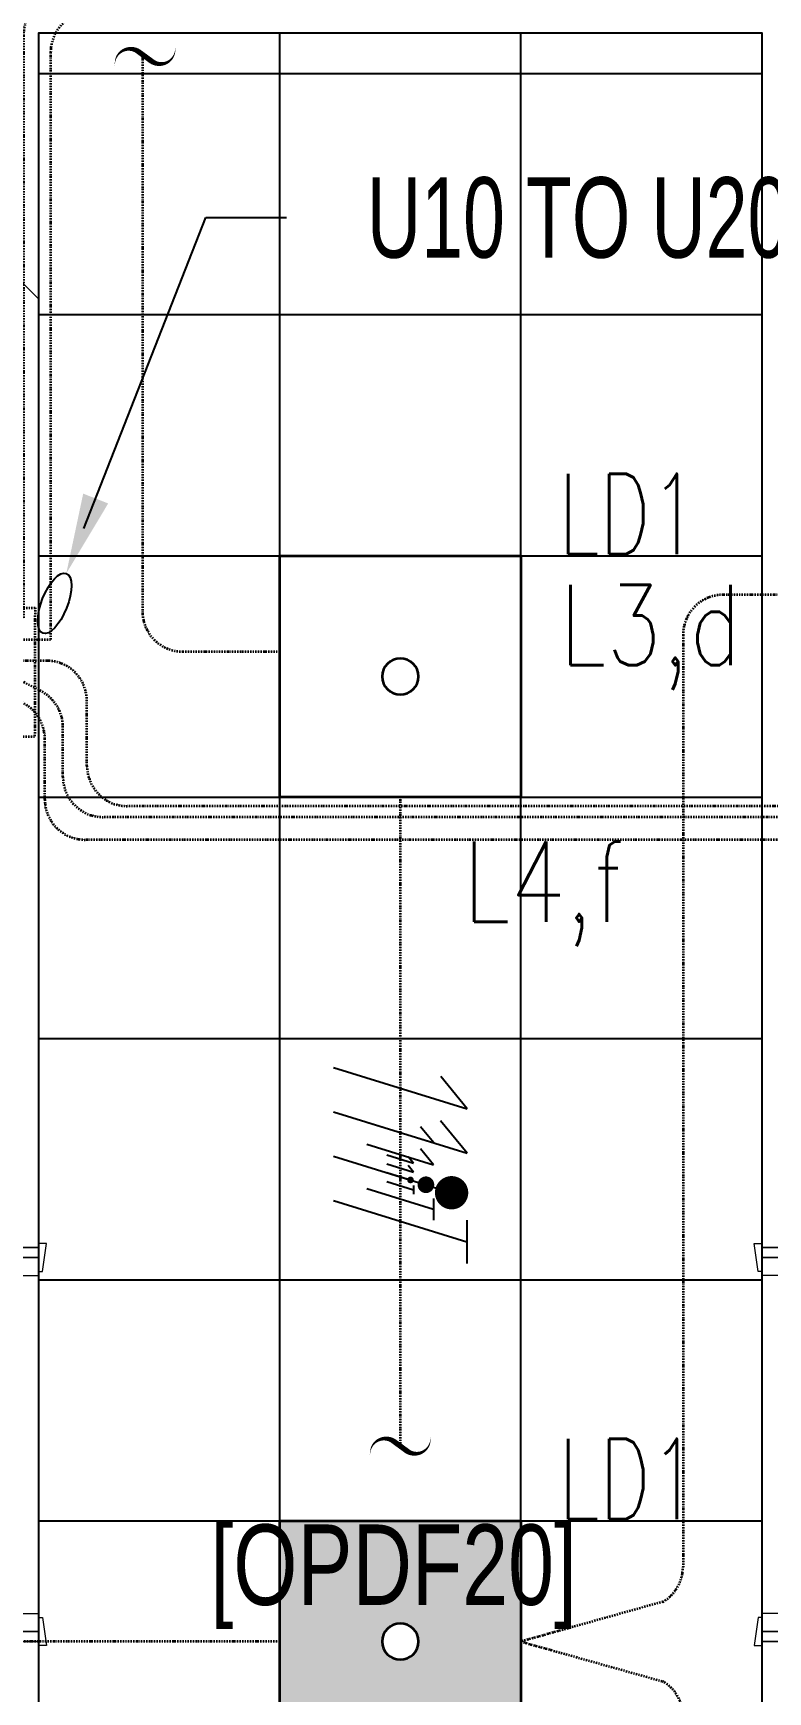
# Model space of a CAD drawing. Extents: x -12260 to 184725, y -29287 to 19916.
# Drawn here: x 23963 to 25790, y -6835 to -2710 of the extents above; entities that cross this region are included whole.
import ezdxf
from ezdxf import colors
from ezdxf.entities.mleader import LeaderData, LeaderLine
from ezdxf.enums import TextEntityAlignment as Align
from ezdxf.math import Vec2, Vec3

# ---------------------------------------------------------------- set-up
doc = ezdxf.new("R2010")
doc.units = 0
doc.header["$LTSCALE"] = 0.25
doc.linetypes.add('DASHDOT', pattern=[25.4, 12.7, -6.35, 0, -6.35])
for name, color, linetype, lineweight in [('01-First Floor-FUR$0$72_EGR_BASE_TEXT', 252, 'Continuous', 5), ('01-First Floor-FUR$0$Walls', 251, 'Continuous', 5), ('01-First Floor-FUR$0$Wooden Joinery', 251, 'Continuous', 5), ('E-LITE-CIRC', 6, 'Continuous', 25), ('E-LITE-CIRC-NUMB', 6, 'Continuous', 25), ('E-LITE-CLNG', 150, 'Continuous', 35), ('E-LITE-CLNG-CNDT', 6, 'DASHDOT', 35), ('E-LITE-CTRL', 6, 'Continuous', 25), ('E-LITE-IDEN', 6, 'Continuous', 25), ('E-LITE-TEXT', 6, 'Continuous', 25), ('E-POWR-WIRE', 6, 'Continuous', 25), ('E-POWR-WIRE @ 100', 6, 'Continuous', 25), ('E-POWR-WIRE @ 20', 6, 'Continuous', 25), ('E-POWR-WIRE @ 50', 6, 'Continuous', 25)]:
    doc.layers.add(name, color=color, linetype=linetype, lineweight=lineweight)
doc.layers.add('01-First Floor-FUR$0$FALSE CEILING', color=251, linetype='Continuous')
doc.layers.add('E-LIGHTING CONDUIT', color=6, linetype='Continuous')
doc.styles.add('01-First Floor-FUR$0$X3G_ENTITY_9F38', font='swisscl.ttf', dxfattribs={"height": 0.2})
doc.styles.add('DC_Elc_Romans', font='elc_romans.shx', dxfattribs={"width": 0.7})
doc.styles.add('DC_SIMPLEX', font='SIMPLEX.shx', dxfattribs={"width": 0.7})

# ---------------------------------------------------------------- blocks, each defined once
blk = doc.blocks.new('CD-CUT')
at = {"linetype": 'Continuous'}
blk.add_lwpolyline([(-30.4, 100, 0, 1.75, 0), (-13.9, 97.3, 1.75, 17.5, -0.545095), (15.4, 21.1, 17.5, 17.5, 0), (-15.4, -21.1, 17.5, 1.75, 0.545095), (13.9, -97.3, 1.75, 0, 0), (30.4, -100, 0, 0, 0)], format="xyseb", dxfattribs=at)
blk = doc.blocks.new('*U232')
h = blk.add_hatch(color=254)
h.dxf.hatch_style = 1
h.paths.add_polyline_path([(-300, 300), (-300, -300), (300, -300), (300, 300)])
edge = h.paths.add_edge_path(flags=16)
edge.add_arc((0, 0), 45, 0, 360)
blk.add_lwpolyline([(-300, 300), (-300, -300), (300, -300), (300, 300)], close=True)
blk.add_circle((0, 0), 45)
at = {"layer": 'E-LITE-CIRC-NUMB', "style": 'DC_SIMPLEX', "width": 0.7, "flags": 8}
blk.add_attdef('CIRCUIT', text='', height=200, rotation=0, dxfattribs=at).set_placement((-473.9, 300), align=Align.RIGHT)
at = {"layer": 'E-LITE-CTRL', "style": 'DC_SIMPLEX', "width": 0.7, "flags": 8}
blk.add_attdef('CONTROL', (1118.9, -935), '', height=200, rotation=360, dxfattribs=at)
at = {"layer": 'E-LITE-IDEN', "style": 'DC_SIMPLEX', "width": 0.7, "flags": 8}
blk.add_attdef('TYPE', (460.4, 457.6), '', height=200, rotation=360, dxfattribs=at)
blk = doc.blocks.new('*U24')
blk.add_lwpolyline([(-300, 300), (-300, -300), (300, -300), (300, 300)], close=True)
blk.add_circle((0, 0), 45)
at = {"layer": 'E-LITE-CIRC-NUMB', "style": 'DC_SIMPLEX', "width": 0.7, "flags": 8}
blk.add_attdef('CIRCUIT', text='', height=200, rotation=0, dxfattribs=at).set_placement((-473.9, 300), align=Align.RIGHT)
at = {"layer": 'E-LITE-CTRL', "style": 'DC_SIMPLEX', "width": 0.7, "flags": 8}
blk.add_attdef('CONTROL', (1118.9, -935), '', height=200, rotation=360, dxfattribs=at)
at = {"layer": 'E-LITE-IDEN', "style": 'DC_SIMPLEX', "width": 0.7, "flags": 8}
blk.add_attdef('TYPE', (460.4, 457.6), '', height=200, rotation=360, dxfattribs=at)
blk = doc.blocks.new('*U42')
for p, q in [((-1.655, 2.719), (1.665, 1.689)), ((1.665, 1.689), (1.006, 2.491)), ((-1.658, 1.617), (1.663, 0.587)), ((1.663, 0.587), (1.004, 1.389)), ((-1.66, 0.515), (1.66, -0.515)), ((-1.663, -0.587), (1.658, -1.617)), ((1.659, -1.078), (1.657, -2.157))]:
    blk.add_line(p, q)
at = {"const_width": 0.414}
blk.add_lwpolyline([(1.278, -0.19, 1), (1.277, -0.604, 1)], format="xyb", close=True, dxfattribs=at)
blk = doc.blocks.new('*U713')
at = {"layer": 'E-POWR-WIRE @ 100', "xscale": 100, "yscale": 100, "zscale": 100}
blk.add_blockref('*U42', (24875.7, -5554.1), dxfattribs=at)
at = {"layer": 'E-POWR-WIRE @ 20', "xscale": 20, "yscale": 20, "zscale": 20}
blk.add_blockref('*U42', (24875.7, -5554.1), dxfattribs=at)
at = {"layer": 'E-POWR-WIRE @ 50', "xscale": 50, "yscale": 50, "zscale": 50}
blk.add_blockref('*U42', (24875.7, -5554.1), dxfattribs=at)
blk = doc.blocks.new('DC_Arrow-ArrowEllipse')
at = {"color": 0}
blk.add_ellipse((0, 0), major_axis=(0.4, 0), ratio=0.4, dxfattribs=at)
at = {"color": 0, "ltscale": 0.5}
blk.add_solid([(-1.4, 0.167), (-0.4, 0), (-1.4, -0.167)], dxfattribs=at)
blk = doc.blocks.new('01-First Floor-FUR$0$A$C72370EFE')
at = {"layer": '01-First Floor-FUR$0$Wooden Joinery'}
for p, q in [((-0.01, -0.04), (-0.02, -0.04)), ((-0.01, -0.03), (-0.01, -0.07)), ((0, -0.03), (-0.01, -0.03)), ((0.04, -0.03), (0.05, -0.03)), ((0.05, -0.03), (0.05, -0.07)), ((0.05, -0.04), (0.06, -0.04)), ((-0.05, -0.07), (-0.05, -0.16)), ((-0.03, -0.07), (-0.03, -0.16)), ((-0.01, -0.06), (-0.02, -0.06)), ((0, -0.07), (-0.01, -0.07)), ((0.04, -0.07), (0.05, -0.07)), ((0.05, -0.06), (0.06, -0.06)), ((0.07, -0.07), (0.07, -0.16)), ((0.09, -0.07), (0.09, -0.16)), ((-0.01, -0.17), (-0.02, -0.17)), ((-0.01, -0.19), (-0.02, -0.19)), ((-0.01, -0.17), (-0.01, -0.19)), ((0.05, -0.17), (0.06, -0.17)), ((0.05, -0.17), (0.05, -0.19)), ((0.05, -0.19), (0.06, -0.19))]:
    blk.add_line(p, q, dxfattribs=at)
for centre, radius, start, end in [((-0.02, -0.07), 0.03, 90, 180), ((0.06, -0.07), 0.03, 0, 90), ((-0.02, -0.07), 0.01, 90, 180), ((0.06, -0.07), 0.01, 0, 90), ((-0.02, -0.16), 0.03, 180, 270), ((-0.02, -0.16), 0.01, 180, 270), ((0.06, -0.16), 0.01, 270, 0), ((0.06, -0.16), 0.03, 270, 0)]:
    blk.add_arc(centre, radius, start, end, dxfattribs=at)
blk = doc.blocks.new('01-First Floor-FUR$0$A$C5DAD61B4')
at = {"layer": '01-First Floor-FUR$0$Wooden Joinery'}
for points in [[(80, 959.1), (80, 969.1), (10, 979.1), (10, 959.1)], [(940, 959.1), (940, 969.1), (1010, 979.1), (1010, 959.1)], [(70, 859.1), (70, 849.1), (0, 839.1), (0, 859.1)], [(120, 859.1), (120, 0), (80, 0), (80, 859.1)], [(950, 859.1), (950, 849.1), (1020, 839.1), (1020, 859.1)]]:
    blk.add_lwpolyline(points, close=True, dxfattribs=at)
for points in [[(45, 859.1), (45, 959.1), (20, 959.1), (20, 859.1), (45, 859.1)], [(45, 859.1), (80, 859.1), (80, 899.1), (90, 899.1), (90, 959.1), (45, 959.1), (45, 859.1)], [(975, 859.1), (940, 859.1), (940, 899.1), (930, 899.1), (930, 959.1), (975, 959.1), (975, 859.1)], [(975, 859.1), (975, 959.1), (1000, 959.1), (1000, 859.1), (975, 859.1)]]:
    blk.add_lwpolyline(points, dxfattribs=at)
blk.add_arc((80, 859.1), 860, 272.666, 0, dxfattribs=at)
at = {"layer": '01-First Floor-FUR$0$Wooden Joinery', "xscale": 999.9999999998854, "yscale": 999.9999999998854, "zscale": 999.9999999998854, "rotation": 180}
blk.add_blockref('01-First Floor-FUR$0$A$C72370EFE', (120, 0), dxfattribs=at)
blk = doc.blocks.new('01-First Floor-FUR')
at = {"layer": '01-First Floor-FUR$0$FALSE CEILING', "linetype": 'Continuous'}
for p, q in [((24576, -12830), (24576, -2710)), ((25176, -12830), (25176, -2710)), ((23976, -2810), (25776, -2810)), ((23976, -3410), (25776, -3410)), ((23976, -4010), (25776, -4010)), ((23976, -4610), (25776, -4610)), ((23976, -5210), (25776, -5210)), ((23976, -5810), (25776, -5810)), ((23976, -6410), (25776, -6410))]:
    blk.add_line(p, q, dxfattribs=at)
at = {"layer": '01-First Floor-FUR$0$FALSE CEILING'}
blk.add_lwpolyline([(23976, -12830), (25776, -12830), (25776, -2710), (23976, -2710)], close=True, dxfattribs=at)
at = {"layer": '01-First Floor-FUR$0$Walls'}
for p, q in [((23315.6, -2710), (23976, -3370.4)), ((25776, -2710), (25776, -5730)), ((23976, -3370.4), (23976, -5730)), ((23876, -5730), (23976, -5730)), ((25876, -5730), (25776, -5730)), ((23876, -6710), (23976, -6710)), ((23976, -6710), (23976, -8930)), ((25776, -6710), (25776, -8930)), ((25876, -6710), (25776, -6710))]:
    blk.add_line(p, q, dxfattribs=at)
at = {"layer": '01-First Floor-FUR$0$Wooden Joinery', "xscale": -1, "rotation": 270}
blk.add_blockref('01-First Floor-FUR$0$A$C5DAD61B4', (23016.9, -6730), dxfattribs=at)
at = {"layer": '01-First Floor-FUR$0$Wooden Joinery', "rotation": 90.00000000000001}
blk.add_blockref('01-First Floor-FUR$0$A$C5DAD61B4', (26735.1, -6730), dxfattribs=at)
at = {"layer": '01-First Floor-FUR$0$72_EGR_BASE_TEXT', "insert": (24859.3, -6418.8, -0.1), "char_height": 200, "attachment_point": 2, "style": '01-First Floor-FUR$0$X3G_ENTITY_9F38'}
blk.add_mtext('[OPDF20]', dxfattribs=at)

msp = doc.modelspace()

# ---------------------------------------------------------------- linework, layer by layer
at = {"layer": 'E-LITE-CLNG-CNDT', "color": 1, "elevation": 0}
for points in [[(24796.4, -1960), (24796.4, -2515.8, -0.414214), (24696.4, -2615.8), (24038.9, -2615.8, 0.414214), (23938.9, -2715.8), (23938.9, -4166.6)], [(26476, -4106.6), (25678.9, -4106.6, 0.414214), (25578.9, -4206.6), (25578.9, -6524.3, -0.267949), (25528.9, -6610.9), (25176, -6710)]]:
    msp.add_lwpolyline(points, format="xyb", dxfattribs=at)
at = {"layer": 'E-LITE-CLNG-CNDT', "color": 1}
for points in [[(40375.8, -2417.5), (40375.8, -2557.2, -0.414214), (40275.8, -2657.2), (24106.5, -2657.2, 0.414214), (24006.5, -2757.2), (24006.5, -4218.7), (23938.9, -4218.7)], [(29115.6, -2772.7), (29115.6, -4532.2, -0.414214), (29015.6, -4632.2), (24196.8, -4632.2, -0.414214), (24096.8, -4532.2), (24096.8, -4370.8, 0.414214), (23996.8, -4270.8), (23937.9, -4270.8)], [(39484.4, -3700), (39484.4, -4559.5, -0.414214), (39384.4, -4659.5), (24136.9, -4659.5, -0.414214), (24036.9, -4559.5), (24036.9, -4435.4, 0.28043), (23982.8, -4346.6), (23936.9, -4322.8)], [(30376, -5610), (30376, -4815.8, 0.414214), (30276, -4715.8), (24092, -4715.8, -0.414214), (23992, -4615.8), (23992, -4464.7, 0.285265), (23936.4, -4375.1), (23936, -4374.9)], [(24576, -6710), (21362.7, -6710, -0.414214), (21262.7, -6610), (21262.7, -6207.6)], [(25176, -6710), (25528.9, -6809.1, -0.267949), (25578.9, -6895.7), (25578.9, -11665.1, 0.414214), (25678.9, -11765.1), (25943.5, -11765.1, -0.23149), (26022.4, -11803.7), (26126, -11930)]]:
    msp.add_lwpolyline(points, format="xyb", dxfattribs=at)
at = {"layer": 'E-LITE-CLNG-CNDT', "elevation": 0}
msp.add_lwpolyline([(24234.7, -2768.6), (24234.7, -4148, 0.414214), (24334.7, -4248), (24576, -4248)], format="xyb", dxfattribs=at)
at = {"layer": 'E-LITE-CLNG-CNDT', "color": 1}
msp.add_lwpolyline([(23874.5, -4138.8), (23967.6, -4138.8), (23966.7, -4460.1), (23873.5, -4460.1)], close=True, dxfattribs=at)
at = {"layer": 'E-LITE-CLNG-CNDT'}
msp.add_lwpolyline([(24876, -6224), (24876, -4610)], dxfattribs=at)

# ---------------------------------------------------------------- block references
at = {"layer": 'E-LIGHTING CONDUIT', "xscale": 0.762, "yscale": 0.762, "zscale": 0.762, "rotation": 270}
for p in [(24241.3, -2767.9), (24876, -6224)]:
    msp.add_blockref('CD-CUT', p, dxfattribs=at)
at = {"layer": 'E-LITE-CLNG'}
ref = msp.add_blockref('*U24', (24876, -4310), dxfattribs=dict(at, xscale=-1))
ref.add_attrib('TYPE', 'LD1', (25269.5, -4005.5), dxfattribs={"layer": 'E-LITE-IDEN', "height": 200, "rotation": 0, "style": 'DC_SIMPLEX', "width": 0.7, "flags": 8})
ref = msp.add_blockref('*U232', (24876, -6710), dxfattribs=dict(at, xscale=-1))
ref.add_attrib('TYPE', 'LD1', (25269.5, -6405.5), dxfattribs={"layer": 'E-LITE-IDEN', "height": 200, "rotation": 0, "style": 'DC_SIMPLEX', "width": 0.7, "flags": 8})
at = {"layer": 'E-LITE-CLNG-CNDT'}
msp.add_blockref('01-First Floor-FUR', (0, 0), dxfattribs=at)
at = {"layer": 'E-POWR-WIRE'}
msp.add_blockref('*U713', (0, 0), dxfattribs=at)

# ---------------------------------------------------------------- texts
at = {"layer": 'E-LITE-CIRC', "style": 'DC_SIMPLEX', "width": 0.8}
for s, p in [('L3,d', (25271.7, -4282.1, 0)), ('L4,f', (25032.5, -4920))]:
    msp.add_text(s, height=200, rotation=0, dxfattribs=at).set_placement(p)

# ---------------------------------------------------------------- leaders
at = {"layer": 'E-LITE-TEXT'}
ml = msp.add_multileader_mtext('Standard', dxfattribs=at)
ml.set_content('U10 TO U20 DOWN TO GF ', color=256, style='DC_Elc_Romans')
ml.set_leader_properties(color=45)
ml.set_arrow_properties(name='DC_Arrow-ArrowEllipse')
ml.build(insert=Vec2(0, 0))
ml.multileader.update_dxf_attribs({"dogleg_length": 2, "arrow_head_size": 200, "scale": 100})
ctx = ml.context
ctx.base_point, ctx.scale, ctx.char_height, ctx.arrow_head_size, ctx.landing_gap_size, ctx.plane_origin = Vec3(24592.7, -3168.3), 100, 200, 200, 200, Vec3(8849.4, -2456)
notes = []
notes.append((ctx, [(0, (1, 1, 0), (24392.7, -3168.3), (1, 0), 200, [(0, [(24016.2, -4128)], 0, [])])]))
ctx.mtext.insert, ctx.mtext.width, ctx.mtext.flow_direction = Vec3(24792.7, -3068.3), 1599.322, 5
for ctx, leaders in notes:
    for number, flags, end, landing, length, lines in leaders:
        leader = LeaderData()
        leader.index, (leader.has_last_leader_line, leader.has_dogleg_vector, leader.attachment_direction) = number, flags
        leader.last_leader_point, leader.dogleg_vector, leader.dogleg_length = Vec3(end), Vec3(landing), length
        for number, points, colour, breaks in lines:
            line = LeaderLine()
            line.index, line.vertices, line.color, line.breaks = number, Vec3.list(points), colors.encode_raw_color(colour), breaks
            leader.lines.append(line)
        ctx.leaders.append(leader)

doc.saveas('drawing.dxf')
